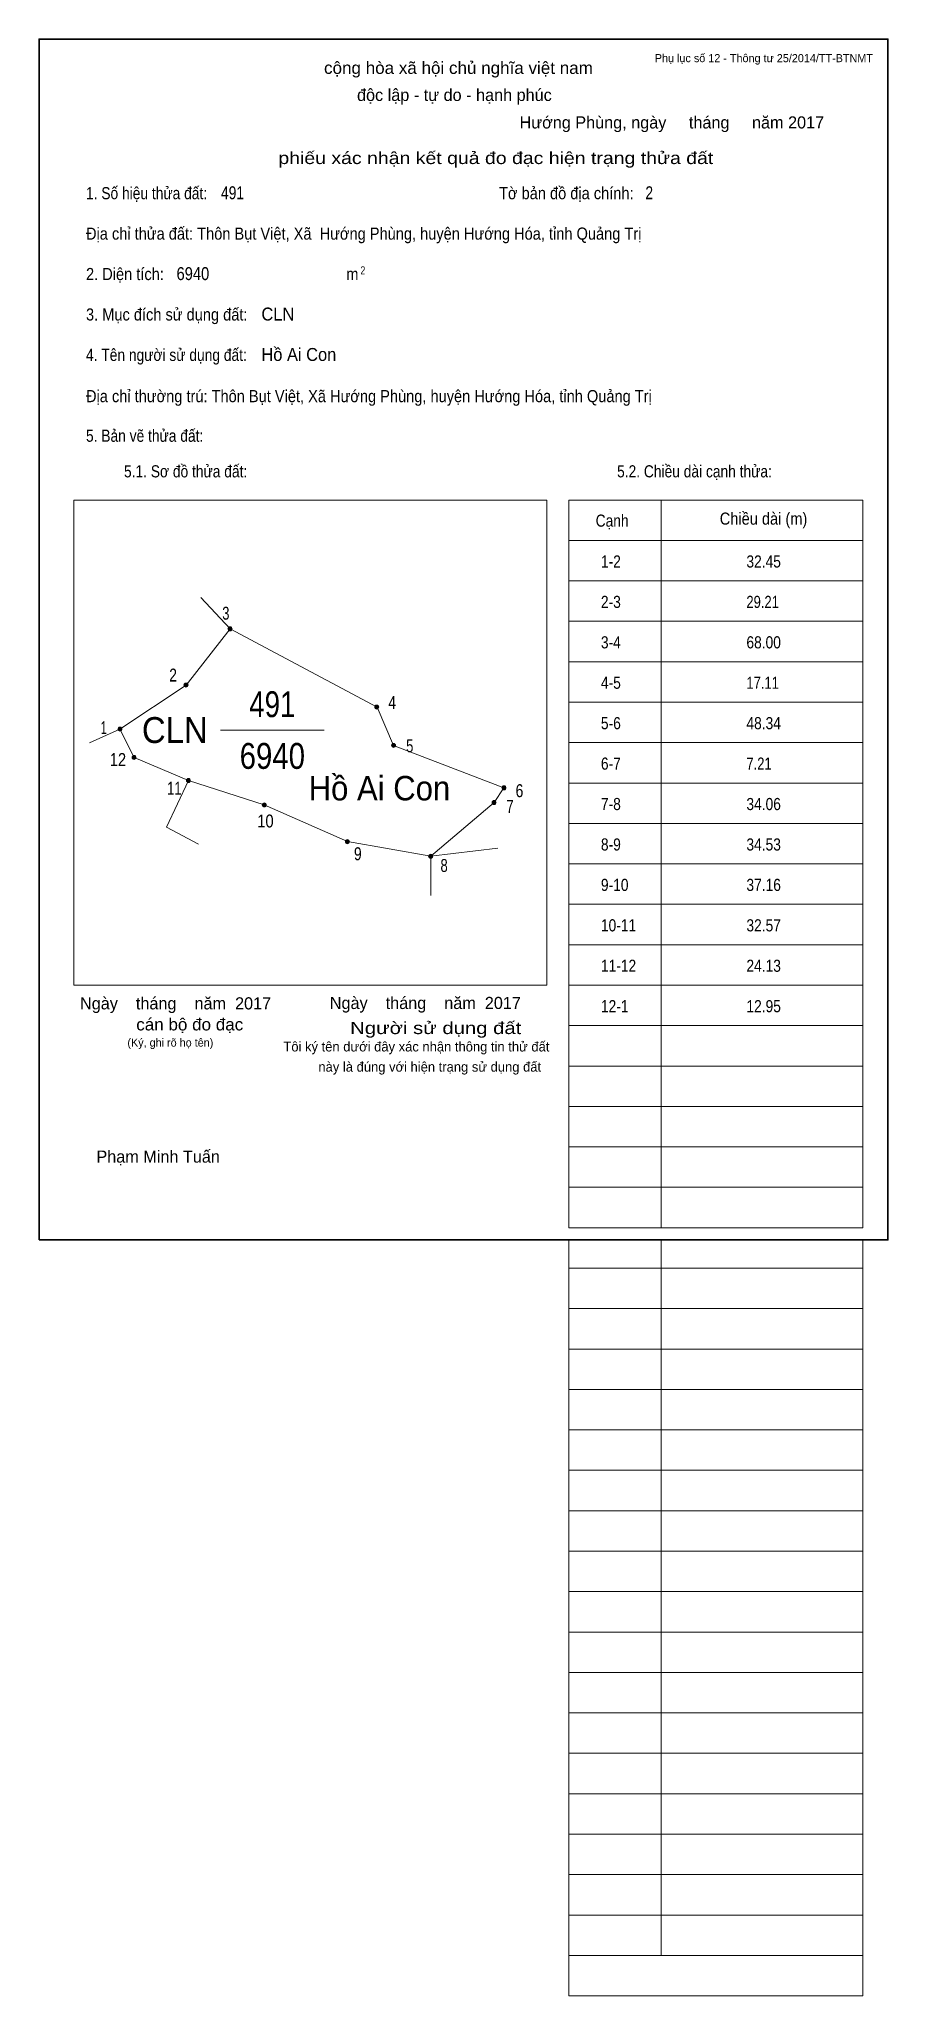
# Model space of a CAD drawing. Header units: centimetres. Extents: x 0 to 21, y -18.7 to 29.7.
import ezdxf
from ezdxf.enums import TextEntityAlignment as Align

# ---------------------------------------------------------------- set-up
doc = ezdxf.new("R2010")
doc.units = ezdxf.units.CM
doc.header["$LTSCALE"] = 0.12
for name, color, linetype in [('2', 7, 'Continuous'), ('30', 7, 'Continuous'), ('34', 7, 'Continuous')]:
    doc.layers.add(name, color=color, linetype=linetype)
for name, color, linetype, lineweight in [('32', 7, 'Continuous', 13), ('33', 7, 'Continuous', 13), ('6', 7, 'Continuous', 13), ('63', 7, 'Continuous', 13)]:
    doc.layers.add(name, color=color, linetype=linetype, lineweight=lineweight)

msp = doc.modelspace()

# ---------------------------------------------------------------- hatches: boundary and pattern name
at = {"layer": '32'}
for points in [[(4.7729, 15.1137, 1), (4.6729, 15.1137, 1)], [(3.6838, 13.722, 1), (3.5838, 13.722, 1)], [(8.4035, 13.1774, 1), (8.3035, 13.1774, 1)], [(2.05, 12.6328, 1), (1.95, 12.6328, 1)], [(8.8192, 12.2292, 1), (8.7192, 12.2292, 1)], [(2.4004, 11.9321, 1), (2.3004, 11.9321, 1)], [(3.7443, 11.3621, 1), (3.6443, 11.3621, 1)], [(11.55, 11.1806, 1), (11.45, 11.1806, 1)], [(5.6201, 10.757, 1), (5.5201, 10.757, 1)], [(11.308, 10.8175, 1), (11.208, 10.8175, 1)], [(7.6774, 9.8494, 1), (7.5774, 9.8494, 1)], [(9.7347, 9.4863, 1), (9.6347, 9.4863, 1)]]:
    msp.add_hatch(color=256, dxfattribs=at).paths.add_polyline_path(points)

# ---------------------------------------------------------------- linework, layer by layer
for centre in [(4.7229, 15.1137), (3.6338, 13.722), (8.3535, 13.1774), (2, 12.6328), (8.7692, 12.2292), (2.3504, 11.9321), (3.6943, 11.3621), (11.5, 11.1806), (5.5701, 10.757), (11.258, 10.8175), (7.6274, 9.8494), (9.6847, 9.4863)]:
    msp.add_circle(centre, 0.05, dxfattribs=at)
at = {"layer": '33'}
msp.add_line((4.49, 12.61), (7.05, 12.61), dxfattribs=at)
at = {"layer": '6'}
for p, q in [((4.73, 15.11), (4, 15.89)), ((2, 12.63), (1.25, 12.29)), ((2, 12.63), (2.35, 11.93)), ((3.7, 11.36), (2.35, 11.93)), ((9.69, 9.49), (11.35, 9.69)), ((9.69, 9.49), (9.69, 8.52))]:
    msp.add_line(p, q, dxfattribs=at)
for points in [[(4.73, 15.11), (3.64, 13.72), (2, 12.63)], [(9.69, 9.49), (11.26, 10.82), (11.5, 11.18), (8.77, 12.23), (8.36, 13.18), (4.73, 15.11)], [(3.94, 9.79), (3.15, 10.21), (3.7, 11.36)], [(3.7, 11.36), (5.57, 10.76), (7.63, 9.85), (9.69, 9.49)]]:
    msp.add_lwpolyline(points, dxfattribs=at)
at = {"layer": '63'}
for p, q in [((0.86, 18.3), (12.56, 18.3)), ((0.86, 6.3), (0.86, 18.3)), ((12.56, 6.3), (12.56, 18.3)), ((13.11, 18.3), (20.38, 18.3)), ((13.11, 0.3), (13.11, 18.3)), ((15.39, 0.3), (15.39, 18.3)), ((20.38, 0.3), (20.38, 18.3)), ((13.11, 17.3), (20.38, 17.3)), ((13.11, 16.3), (20.38, 16.3)), ((13.11, 15.3), (20.38, 15.3)), ((13.11, 14.3), (20.38, 14.3)), ((13.11, 13.3), (20.38, 13.3)), ((13.11, 12.3), (20.38, 12.3)), ((13.11, 11.3), (20.38, 11.3)), ((13.11, 10.3), (20.38, 10.3)), ((13.11, 9.3), (20.38, 9.3)), ((13.11, 8.3), (20.38, 8.3)), ((13.11, 7.3), (20.38, 7.3)), ((0.86, 6.3), (12.56, 6.3)), ((13.11, 6.3), (20.38, 6.3)), ((13.11, 5.3), (20.38, 5.3)), ((13.11, 4.3), (20.38, 4.3)), ((13.11, 3.3), (20.38, 3.3)), ((13.11, 2.3), (20.38, 2.3)), ((13.11, 1.3), (20.38, 1.3)), ((13.11, 0.3), (20.38, 0.3)), ((13.11, -18.7), (13.11, 0)), ((15.39, -17.7), (15.39, 0)), ((20.38, -18.7), (20.38, 0)), ((13.11, -0.7), (20.38, -0.7)), ((13.11, -0.7), (20.38, -0.7)), ((13.11, -1.7), (20.38, -1.7)), ((13.11, -2.7), (20.38, -2.7)), ((13.11, -3.7), (20.38, -3.7)), ((13.11, -4.7), (20.38, -4.7)), ((13.11, -5.7), (20.38, -5.7)), ((13.11, -6.7), (20.38, -6.7)), ((13.11, -7.7), (20.38, -7.7)), ((13.11, -8.7), (20.38, -8.7)), ((13.11, -9.7), (20.38, -9.7)), ((13.11, -10.7), (20.38, -10.7)), ((13.11, -11.7), (20.38, -11.7)), ((13.11, -12.7), (20.38, -12.7)), ((13.11, -13.7), (20.38, -13.7)), ((13.11, -14.7), (20.38, -14.7)), ((13.11, -15.7), (20.38, -15.7)), ((13.11, -16.7), (20.38, -16.7)), ((13.11, -17.7), (20.38, -17.7)), ((13.11, -18.7), (20.38, -18.7))]:
    msp.add_line(p, q, dxfattribs=at)
at = {"layer": '63', "lineweight": 35}
msp.add_lwpolyline([(0, 0), (0, 29.7), (21, 29.7), (21, 0)], close=True, dxfattribs=at)

# ---------------------------------------------------------------- texts
at = {"layer": '2', "width": 0.95}
msp.add_text('Hồ Ai Con', height=0.605, dxfattribs=at).set_placement((8.42, 10.87), align=Align.CENTER)
at = {"layer": '30'}
for s, width, p in [('1-2', 0.85, (13.9, 16.63)), ('32.45', 0.85, (17.5, 16.63)), ('2-3', 0.85, (13.9, 15.63)), ('29.21', 0.8, (17.5, 15.63)), ('3-4', 0.85, (13.9, 14.63)), ('68.00', 0.85, (17.5, 14.63)), ('4-5', 0.85, (13.9, 13.63)), ('17.11', 0.8, (17.5, 13.63)), ('5-6', 0.85, (13.9, 12.63)), ('48.34', 0.85, (17.5, 12.63)), ('6-7', 0.85, (13.9, 11.63)), ('7.21', 0.8, (17.5, 11.63)), ('7-8', 0.85, (13.9, 10.63)), ('34.06', 0.85, (17.5, 10.63)), ('8-9', 0.85, (13.9, 9.63)), ('34.53', 0.85, (17.5, 9.63)), ('9-10', 0.85, (13.9, 8.63)), ('37.16', 0.85, (17.5, 8.63)), ('10-11', 0.85, (13.9, 7.63)), ('32.57', 0.85, (17.5, 7.63)), ('11-12', 0.85, (13.9, 6.63)), ('24.13', 0.85, (17.5, 6.63)), ('12-1', 0.85, (13.9, 5.63)), ('12.95', 0.85, (17.5, 5.63))]:
    msp.add_text(s, height=0.3, dxfattribs=dict(at, width=width)).set_placement(p)
at = {"layer": '32'}
for s, width, p in [('3', 0.75, (4.62, 15.34)), ('2', 0.8, (3.315, 13.81)), ('4', 0.8, (8.735, 13.13)), ('1', 0.65, (1.6, 12.51)), ('5', 0.75, (9.17, 12.06)), ('12', 0.85, (1.95, 11.72)), ('11', 0.75, (3.345, 11.01)), ('6', 0.8, (11.885, 10.95)), ('7', 0.75, (11.65, 10.56)), ('10', 0.85, (5.6, 10.2)), ('9', 0.8, (7.885, 9.39)), ('8', 0.75, (10.02, 9.1))]:
    msp.add_text(s, height=0.32, dxfattribs=dict(at, width=width)).set_placement(p, align=Align.CENTER)
at = {"layer": '33'}
for s, width, p in [('491', 0.8, (5.77, 12.93)), ('6940', 0.85, (5.77, 11.65))]:
    msp.add_text(s, height=0.64, dxfattribs=dict(at, width=width)).set_placement(p, align=Align.CENTER)
at = {"layer": '33', "width": 0.95}
msp.add_text('CLN', height=0.64, dxfattribs=at).set_placement((4.17, 12.29), align=Align.RIGHT)
at = {"layer": '34'}
for s, width, p in [('491', 0.8, (4.5, 25.74)), ('2', 0.8, (15, 25.74)), ('6940', 0.85, (3.4, 23.74)), ('CLN', 0.95, (5.5, 22.74)), ('Hồ Ai Con', 0.95, (5.5, 21.74))]:
    msp.add_text(s, height=0.32, dxfattribs=dict(at, width=width)).set_placement(p)
at = {"layer": '63', "width": 1.05}
msp.add_text('cộng hòa xã hội chủ nghĩa việt nam', height=0.3, dxfattribs=at).set_placement((10.375, 28.84), align=Align.CENTER)
at = {"layer": '63'}
for s, height, p in [('Phụ lục số 12 - Thông tư 25/2014/TT-BTNMT', 0.2, (20.63, 29.13)), ('Ngày    tháng    năm  2017', 0.3, (5.74, 5.7)), ('Ngày    tháng    năm  2017', 0.3, (11.92, 5.71)), ('(Ký, ghi rõ họ tên)', 0.2, (4.31, 4.78))]:
    msp.add_text(s, height=height, dxfattribs=at).set_placement(p, align=Align.RIGHT)
for s, height, p in [('độc lập - tự do - hạnh phúc', 0.3, (10.275, 28.17)), ('Hướng Phùng, ngày     tháng     năm 2017', 0.3, (15.655, 27.49)), ('Tôi ký tên dưới đây xác nhận thông tin thử đất', 0.24, (9.335, 4.66)), ('này là đúng với hiện trạng sử dụng đất', 0.24, (9.665, 4.16)), ('Phạm Minh Tuấn', 0.3, (2.945, 1.91))]:
    msp.add_text(s, height=height, dxfattribs=at).set_placement(p, align=Align.CENTER)
for s, width, p in [('phiếu xác nhận kết quả đo đạc hiện trạng thửa đất', 1.2, (16.68, 26.61)), ('cán bộ đo đạc', 1.05, (5.05, 5.18)), ('Người sử dụng đất', 1.25, (11.93, 5.09))]:
    msp.add_text(s, height=0.3, dxfattribs=dict(at, width=width)).set_placement(p, align=Align.RIGHT)
for s, height, width, p in [('1. Số hiệu thửa đất:', 0.3, 0.85, (1.16, 25.74)), ('Tờ bản đồ địa chính:', 0.3, 0.9, (11.38, 25.74)), ('Địa chỉ thửa đất: Thôn Bụt Việt, Xã  Hướng Phùng, huyện Hướng Hóa, tỉnh Quảng Trị', 0.3, 0.9, (1.16, 24.74)), ('2. Diện tích:', 0.3, 0.9, (1.16, 23.74)), ('m', 0.3, 0.9, (7.6, 23.74)), ('2', 0.2, 0.8, (7.95, 23.88)), ('3. Mục đích sử dụng đất:', 0.3, 0.9, (1.16, 22.74)), ('4. Tên người sử dụng đất:', 0.3, 0.85, (1.16, 21.74)), ('Địa chỉ thường trú: Thôn Bụt Việt, Xã Hướng Phùng, huyện Hướng Hóa, tỉnh Quảng Trị', 0.3, 0.9, (1.16, 20.72)), ('5. Bản vẽ thửa đất:', 0.3, 0.85, (1.16, 19.74)), ('5.1. Sơ đồ thửa đất:', 0.3, 0.85, (2.1, 18.86)), ('5.2. Chiều dài cạnh thửa:', 0.3, 0.85, (14.3, 18.86)), ('Cạnh', 0.3, 0.85, (13.77, 17.64)), ('Chiều dài (m)', 0.3, 0.9, (16.84, 17.69))]:
    msp.add_text(s, height=height, dxfattribs=dict(at, width=width)).set_placement(p)

doc.saveas('drawing.dxf')
